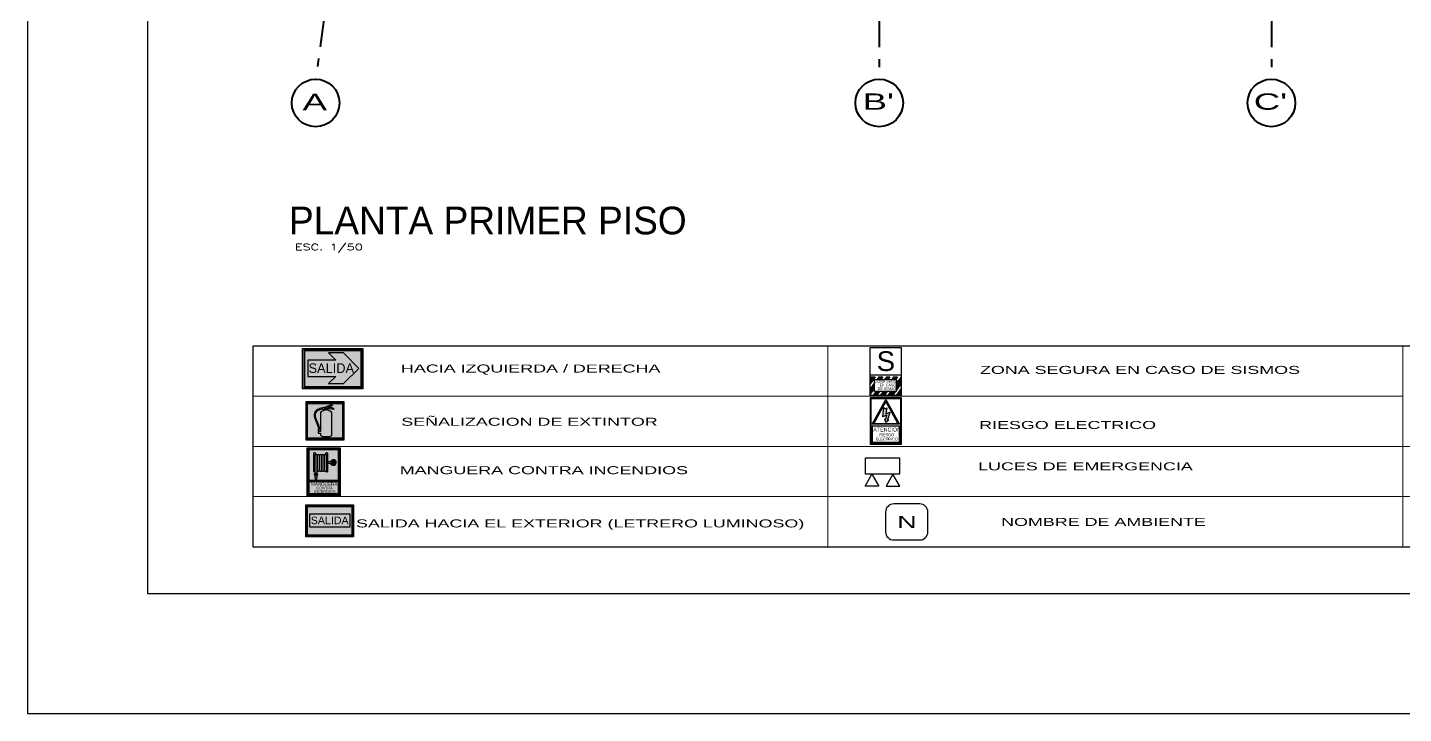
# Model space of a CAD drawing. Header units: millimetres. Extents: x 791 to 2661, y 209 to 602.
# Drawn here: x 1152.32 to 1169.51, y 462.6 to 471.18 of the extents above; entities that cross this region are included whole.
import ezdxf
from ezdxf.enums import TextEntityAlignment as Align

# ---------------------------------------------------------------- set-up
doc = ezdxf.new("R2010")
doc.units = ezdxf.units.MM
doc.header["$LTSCALE"] = 0.1
for name, pattern in [('ACAD_ISO10W100', [18, 12, -3, 0, -3]), ('DASHDOT', [1, 0.5, -0.25, 0, -0.25]), ('TRAZOS2', [0.375, 0.25, -0.125])]:
    doc.linetypes.add(name, pattern=pattern)
for name, color, linetype in [('03', 8, 'Continuous'), ('06', 1, 'Continuous'), ('BRIGADAS', 8, 'TRAZOS2'), ('CIRCUITO DE SALIDA', 8, 'Continuous'), ('GCI-LUZ DE EMERG.LUZ ESTROBOSCOPICA', 12, 'Continuous'), ('LETRERO SEGURIDAD', 86, 'Continuous'), ('MARCO_FONDO_NEGRO', 7, 'Continuous'), ('S LETRERO', 255, 'Continuous'), ('SENÑAL_FONDO_AMIARILLO', 51, 'Continuous'), ('SEÑAL_FONDO_AUXI_NEGRO', 250, 'Continuous'), ('SEÑAL_FONDO_FIGURAS', 254, 'Continuous'), ('SEÑAL_FONDO_NEGRO', 7, 'Continuous'), ('SEÑAL_FONDO_ROJO', 242, 'Continuous'), ('SEÑAL_FONDO_VERDE', 86, 'Continuous'), ('SEÑALES', 1, 'Continuous'), ('señalizacion', 1, 'Continuous'), ('TEXTO-03', 2, 'Continuous'), ('TEXTOS-CHICOS-03', 3, 'Continuous')]:
    doc.layers.add(name, color=color, linetype=linetype)
for name, color, linetype, lineweight in [('05', 5, 'Continuous', 50), ('EJES', 1, 'DASHDOT', 40), ('EQUIPO DE EMERGENCIA', 200, 'Continuous', 30), ('layer2', 2, 'Continuous', 20), ('LINEA 01', 8, 'Continuous', 13)]:
    doc.layers.add(name, color=color, linetype=linetype, lineweight=lineweight)
doc.styles.add('franklin gothic medium', font='framd.ttf')
doc.styles.add('LUNA', font='romans.shx', dxfattribs={"width": 1.5})
doc.styles.add('ROMANS', font='', dxfattribs={"oblique": 1, "height": 0.075})
doc.styles.add('STYLE1', font='GOTHIC.TTF')
doc.styles.add('TEXTO TITULOS', font='', dxfattribs={"height": 0.12})
doc.styles.get('ROMANS').set_extended_font_data('Arial')
doc.styles.get('TEXTO TITULOS').set_extended_font_data('Arial')

# ---------------------------------------------------------------- blocks, each defined once
blk = doc.blocks.new('A$C6C4A3897')
at = {"layer": 'SEÑAL_FONDO_FIGURAS'}
h = blk.add_hatch(color=256, dxfattribs=at)
h.paths.add_polyline_path([(2.147, -0.043), (0.043, -0.043), (0.043, -2.139), (2.147, -2.139)])
h.paths.add_polyline_path([(2.093, -2.085), (0.097, -2.085), (0.097, -0.097), (2.093, -0.097)], flags=16)
h.paths.add_polyline_path([(1.494, -1.856, -0.414214), (1.364, -1.986), (0.969, -1.986, -0.414214), (0.839, -1.856), (0.839, -1.789), (0.708, -1.789), (0.708, -1.699), (0.74, -1.699), (0.74, -1.664), (0.711, -1.664), (0.711, -1.576), (0.743, -1.576, 0.083884), (0.693, -1.404), (0.5, -0.898, -0.214308), (0.523, -0.578, -0.167733), (0.738, -0.417, -0.097156), (0.97, -0.351), (0.97, -0.321), (1.058, -0.321), (1.058, -0.351), (1.087, -0.351, -0.303754), (1.167, -0.298, -0.115313), (1.528, -0.185), (1.53, -0.211, 0.177163), (1.266, -0.329, -0.189272), (1.622, -0.41), (1.592, -0.419, 0.309273), (1.561, -0.409), (1.517, -0.422, 0.291679), (1.46, -0.396), (1.418, -0.408, 0.202341), (1.342, -0.393), (1.3, -0.404, 0.390383), (1.254, -0.384, -0.914616), (1.082, -0.399), (1.058, -0.399), (1.058, -0.429), (0.97, -0.429), (0.97, -0.404, 0.074097), (0.777, -0.461, 0.17086), (0.577, -0.631, 0.207162), (0.599, -0.983), (0.763, -1.4, -0.083589), (0.794, -1.576), (0.817, -1.576), (0.817, -1.664), (0.792, -1.664), (0.792, -1.699), (0.839, -1.699), (0.839, -0.631, -0.204768), (1.051, -0.505, 0.117351), (1.082, -0.431, 0.582578), (1.251, -0.433, 0.113638), (1.282, -0.505, -0.204768), (1.494, -0.631)], flags=0)
h.paths.add_polyline_path([(1.184, -0.438), (1.167, -0.358), (1.151, -0.438, -6.735071)], flags=0)
at = {"layer": 'SEÑAL_FONDO_ROJO'}
h = blk.add_hatch(color=256, dxfattribs=at)
h.paths.add_polyline_path([(2.093, -0.097), (0.097, -0.097), (0.097, -2.085), (2.093, -2.085)])
h.paths.add_polyline_path([(1.494, -1.856, -0.414214), (1.364, -1.986), (0.969, -1.986, -0.414214), (0.839, -1.856), (0.839, -1.789), (0.708, -1.789), (0.708, -1.699), (0.74, -1.699), (0.74, -1.664), (0.711, -1.664), (0.711, -1.576), (0.743, -1.576, 0.083884), (0.693, -1.404), (0.5, -0.898, -0.214308), (0.523, -0.578, -0.167733), (0.738, -0.417, -0.097156), (0.97, -0.351), (0.97, -0.321), (1.058, -0.321), (1.058, -0.351), (1.087, -0.351, -0.303754), (1.167, -0.298, -0.115313), (1.528, -0.185), (1.53, -0.211, 0.177163), (1.266, -0.329, -0.189272), (1.622, -0.41), (1.592, -0.419, 0.309273), (1.561, -0.409), (1.517, -0.422, 0.291679), (1.46, -0.396), (1.418, -0.408, 0.202341), (1.342, -0.393), (1.3, -0.404, 0.390383), (1.254, -0.384, -0.914616), (1.082, -0.399), (1.058, -0.399), (1.058, -0.429), (0.97, -0.429), (0.97, -0.404, 0.074097), (0.777, -0.461, 0.17086), (0.577, -0.631, 0.207162), (0.599, -0.983), (0.763, -1.4, -0.083589), (0.794, -1.576), (0.817, -1.576), (0.817, -1.664), (0.792, -1.664), (0.792, -1.699), (0.839, -1.699), (0.839, -0.631, -0.204768), (1.051, -0.505, 0.117351), (1.082, -0.431, 0.582578), (1.251, -0.433, 0.113638), (1.282, -0.505, -0.204768), (1.494, -0.631)], flags=16)
h.paths.add_polyline_path([(1.184, -0.438), (1.167, -0.358), (1.151, -0.438, -6.735071)], flags=0)
at = {"layer": 'MARCO_FONDO_NEGRO'}
for p, q in [((2.191, 0), (0, 0)), ((0, 0), (0, -2.182)), ((2.191, -2.182), (2.191, 0)), ((0, -2.182), (2.191, -2.182))]:
    blk.add_line(p, q, dxfattribs=at)
at = {"layer": 'SEÑAL_FONDO_FIGURAS'}
for points in [[(0.043, -2.139), (2.147, -2.139), (2.147, -0.043), (0.043, -0.043)], [(0.097, -2.085), (0.097, -0.097), (2.093, -0.097), (2.093, -2.085)]]:
    blk.add_lwpolyline(points, close=True, dxfattribs=at)
for points in [[(1.082, -0.431, -0.117351), (1.051, -0.505, 0.204768), (0.839, -0.631), (0.839, -1.699), (0.792, -1.699), (0.792, -1.664), (0.817, -1.664), (0.817, -1.576), (0.794, -1.576, 0.083589), (0.763, -1.4), (0.599, -0.983, -0.207162), (0.577, -0.631, -0.17086), (0.777, -0.461, -0.074097), (0.97, -0.404), (0.97, -0.429), (1.058, -0.429), (1.058, -0.399), (1.082, -0.399, 0.914616), (1.254, -0.384, -0.390383), (1.3, -0.404), (1.342, -0.393, -0.202341), (1.418, -0.408), (1.46, -0.396, -0.291679), (1.517, -0.422), (1.561, -0.409, -0.309273), (1.592, -0.419), (1.622, -0.41, 0.189272), (1.266, -0.329, -0.177163), (1.53, -0.211), (1.528, -0.185, 0.115313), (1.167, -0.298, 0.303754), (1.087, -0.351), (1.058, -0.351), (1.058, -0.321), (0.97, -0.321), (0.97, -0.351, 0.097156), (0.738, -0.417, 0.167733), (0.523, -0.578, 0.214308), (0.5, -0.898), (0.693, -1.404, -0.083884), (0.743, -1.576), (0.711, -1.576), (0.711, -1.664), (0.74, -1.664), (0.74, -1.699), (0.708, -1.699), (0.708, -1.789), (0.839, -1.789), (0.839, -1.856, 0.414214), (0.969, -1.986), (1.364, -1.986, 0.414214), (1.494, -1.856), (1.494, -0.631, 0.204768), (1.282, -0.505, -0.113638), (1.251, -0.433, -0.582578)], [(1.167, -0.358), (1.184, -0.438, 6.735071), (1.151, -0.438)]]:
    blk.add_lwpolyline(points, format="xyb", close=True, dxfattribs=at)
blk = doc.blocks.new('SAL4')
at = {"layer": 'SEÑAL_FONDO_FIGURAS'}
h = blk.add_hatch(color=256, dxfattribs=at)
h.paths.add_polyline_path([(845.813, 731.021), (845.813, 731.497), (846.534, 731.497), (846.534, 731.021)])
h.paths.add_polyline_path([(846.521, 731.034), (846.521, 731.484), (845.826, 731.484), (845.826, 731.034)], flags=16)
h.paths.add_polyline_path([(846.4, 731.149), (845.903, 731.149), (845.903, 731.382), (846.4, 731.382)], flags=8)
blk.add_hatch(color=256, dxfattribs=at).paths.add_polyline_path([(846.495, 731.364), (845.862, 731.364), (845.862, 731.163), (846.495, 731.163)])
at = {"layer": 'SEÑAL_FONDO_VERDE'}
h = blk.add_hatch(color=256, dxfattribs=at)
h.paths.add_polyline_path([(846.521, 731.484), (845.826, 731.484), (845.826, 731.034), (846.521, 731.034)])
h.paths.add_polyline_path([(846.495, 731.364), (846.495, 731.163), (845.862, 731.163), (845.862, 731.364)], flags=16)
at = {"layer": 'MARCO_FONDO_NEGRO'}
blk.add_lwpolyline([(846.547, 731.008), (845.8, 731.008), (845.8, 731.51), (846.547, 731.51)], close=True, dxfattribs=at)
at = {"layer": 'SEÑAL_FONDO_FIGURAS'}
blk.add_lwpolyline([(846.534, 731.021), (846.534, 731.497), (845.813, 731.497), (845.813, 731.021)], close=True, dxfattribs=at)
at = {"layer": 'SEÑAL_FONDO_NEGRO'}
blk.add_lwpolyline([(846.521, 731.034), (845.826, 731.034), (845.826, 731.484), (846.521, 731.484)], close=True, dxfattribs=at)
at = {"layer": 'SEÑAL_FONDO_VERDE'}
blk.add_lwpolyline([(845.862, 731.163), (846.495, 731.163), (846.495, 731.364), (845.862, 731.364)], close=True, dxfattribs=at)
at = {"layer": 'SEÑAL_FONDO_VERDE', "style": 'franklin gothic medium', "width": 1.05}
blk.add_text('SALIDA', height=0.1185, dxfattribs=at).set_placement((845.879, 731.206))
blk = doc.blocks.new('manguera contra incendios')
at = {"layer": 'SEÑAL_FONDO_FIGURAS'}
h = blk.add_hatch(color=7, dxfattribs=at)
h.paths.add_polyline_path([(760.957, 450.268), (759.542, 450.268), (759.542, 448.171), (760.957, 448.171)])
h.paths.add_polyline_path([(760.914, 448.814), (759.586, 448.814), (759.586, 450.225), (760.914, 450.225)], flags=16)
h.paths.add_polyline_path([(760.914, 448.771), (760.914, 448.215), (759.586, 448.215), (759.586, 448.771)], flags=16)
h = blk.add_hatch(color=7, dxfattribs=at)
h.paths.add_polyline_path([(760.563, 449.671), (760.435, 449.671), (760.435, 450.044, 0.776631), (760.322, 450.035, -0.320208), (760.385, 449.986), (760.385, 449.267, -0.215578), (760.357, 449.219, 0.507053), (760.435, 449.252), (760.435, 449.614), (760.562, 449.614, 8.922745)])
h.paths.add_polyline_path([(760.597, 449.623), (760.675, 449.623), (760.675, 449.548, -0.322484)], flags=16)
h.paths.add_polyline_path([(760.597, 449.656, -0.322484), (760.675, 449.731), (760.675, 449.656)], flags=16)
h.paths.add_polyline_path([(760.702, 449.623), (760.779, 449.623, -0.322484), (760.702, 449.548)], flags=16)
h.paths.add_polyline_path([(760.702, 449.656), (760.702, 449.731, -0.322484), (760.779, 449.656)], flags=16)
h.paths.add_polyline_path([(760.36, 449.973, 0.414214), (760.326, 450.008), (760.319, 450.008, 0.414214), (760.284, 449.973), (760.284, 449.265, 0.414214), (760.319, 449.23), (760.326, 449.23, 0.414214), (760.36, 449.265)])
h.paths.add_polyline_path([(760.255, 449.973, 0.414214), (760.22, 450.008), (760.214, 450.008, 0.414214), (760.179, 449.973), (760.179, 449.265, 0.414214), (760.214, 449.23), (760.22, 449.23, 0.414214), (760.255, 449.265)])
h.paths.add_polyline_path([(760.152, 449.973, 0.414214), (760.117, 450.008), (760.111, 450.008, 0.414214), (760.076, 449.973), (760.076, 449.265, 0.414214), (760.111, 449.23), (760.117, 449.23, 0.414214), (760.152, 449.265)])
h.paths.add_polyline_path([(760.045, 449.973, 0.414214), (760.01, 450.008), (760.003, 450.008, 0.414214), (759.969, 449.973), (759.969, 449.265, 0.414214), (760.003, 449.23), (760.01, 449.23, 0.414214), (760.045, 449.265)])
h.paths.add_polyline_path([(759.938, 449.973, 0.414214), (759.903, 450.008), (759.896, 450.008, 0.414214), (759.862, 449.973), (759.862, 449.142), (759.938, 449.142)])
h.paths.add_polyline_path([(759.837, 449.986, -0.320208), (759.9, 450.035, 0.776631), (759.786, 450.044), (759.786, 449.252, 0.342223), (759.837, 449.212)])
h.paths.add_polyline_path([(759.975, 449.093), (759.975, 449.1, 0.414214), (759.94, 449.134), (759.857, 449.134, 0.414214), (759.822, 449.1), (759.822, 449.093, 0.414214), (759.857, 449.058), (759.94, 449.058, 0.414214)])
h.paths.add_polyline_path([(759.938, 449.052), (759.862, 449.052), (759.862, 448.962), (759.886, 448.844), (759.913, 448.844), (759.938, 448.962)])
at = {"layer": 'SEÑAL_FONDO_ROJO'}
h = blk.add_hatch(color=254, dxfattribs=at)
h.paths.add_polyline_path([(760.914, 450.225), (759.586, 450.225), (759.586, 448.814), (760.914, 448.814)])
h.paths.add_polyline_path([(760.435, 450.044), (760.435, 449.671), (760.563, 449.671, -8.922745), (760.562, 449.614), (760.435, 449.614), (760.435, 449.252, -0.507053), (760.357, 449.219, 0.215578), (760.385, 449.267), (760.385, 449.986, 0.320208), (760.322, 450.035, -0.776631)], flags=16)
h.paths.add_polyline_path([(760.36, 449.973), (760.36, 449.265, -0.414214), (760.326, 449.23), (760.319, 449.23, -0.414214), (760.284, 449.265), (760.284, 449.973, -0.414214), (760.319, 450.008), (760.326, 450.008, -0.414214)], flags=16)
h.paths.add_polyline_path([(760.675, 449.731), (760.675, 449.656), (760.597, 449.656, -0.322484)], flags=0)
h.paths.add_polyline_path([(760.702, 449.731, -0.322484), (760.779, 449.656), (760.702, 449.656)], flags=0)
h.paths.add_polyline_path([(760.255, 449.973), (760.255, 449.265, -0.414214), (760.22, 449.23), (760.214, 449.23, -0.414214), (760.179, 449.265), (760.179, 449.973, -0.414214), (760.214, 450.008), (760.22, 450.008, -0.414214)], flags=16)
h.paths.add_polyline_path([(760.675, 449.623), (760.675, 449.548, -0.322484), (760.597, 449.623)], flags=0)
h.paths.add_polyline_path([(760.702, 449.623), (760.779, 449.623, -0.322484), (760.702, 449.548)], flags=0)
h.paths.add_polyline_path([(760.152, 449.973), (760.152, 449.265, -0.414214), (760.117, 449.23), (760.111, 449.23, -0.414214), (760.076, 449.265), (760.076, 449.973, -0.414214), (760.111, 450.008), (760.117, 450.008, -0.414214)], flags=16)
h.paths.add_polyline_path([(760.045, 449.973), (760.045, 449.265, -0.414214), (760.01, 449.23), (760.003, 449.23, -0.414214), (759.969, 449.265), (759.969, 449.973, -0.414214), (760.003, 450.008), (760.01, 450.008, -0.414214)], flags=16)
h.paths.add_polyline_path([(759.938, 449.973), (759.938, 449.142), (759.862, 449.142), (759.862, 449.973, -0.414214), (759.896, 450.008), (759.903, 450.008, -0.414214)], flags=16)
h.paths.add_polyline_path([(759.9, 450.035, 0.320208), (759.837, 449.986), (759.837, 449.212, -0.342223), (759.786, 449.252), (759.786, 450.044, -0.776631)], flags=16)
h.paths.add_polyline_path([(759.975, 449.1), (759.975, 449.093, -0.414214), (759.94, 449.058), (759.857, 449.058, -0.414214), (759.822, 449.093), (759.822, 449.1, -0.414214), (759.857, 449.134), (759.94, 449.134, -0.414214)], flags=16)
h.paths.add_polyline_path([(759.938, 449.052), (759.938, 448.962), (759.913, 448.844), (759.886, 448.844), (759.862, 448.962), (759.862, 449.052)], flags=16)
blk.add_hatch(color=254, dxfattribs=at).paths.add_polyline_path([(760.914, 448.771), (759.586, 448.771), (759.586, 448.215), (760.914, 448.215)])
at = {"layer": 'MARCO_FONDO_NEGRO', "color": 7}
blk.add_lwpolyline([(759.499, 448.128), (759.499, 450.312), (761.001, 450.312), (761.001, 448.128)], close=True, dxfattribs=at)
at = {"layer": 'SEÑAL_FONDO_FIGURAS', "color": 7}
blk.add_line((759.896, 450.008), (759.903, 450.008), dxfattribs=at)
for points in [[(759.542, 448.171), (760.957, 448.171), (760.957, 450.268), (759.542, 450.268)], [(759.586, 448.814), (759.586, 450.225), (760.914, 450.225), (760.914, 448.814)], [(759.586, 448.814), (759.586, 450.225), (760.914, 450.225), (760.914, 448.814)], [(759.586, 448.771), (760.914, 448.771), (760.914, 448.215), (759.586, 448.215)], [(759.586, 448.771), (760.914, 448.771), (760.914, 448.215), (759.586, 448.215)], [(759.938, 449.052), (759.938, 448.962), (759.913, 448.844), (759.886, 448.844), (759.862, 448.962), (759.862, 449.052)]]:
    blk.add_lwpolyline(points, close=True, dxfattribs=at)
for points in [[(759.837, 449.986, -0.320208), (759.9, 450.035, 0.776631), (759.786, 450.044), (759.786, 449.252, 0.342223), (759.837, 449.212)], [(760.003, 450.008), (760.01, 450.008, -0.414214), (760.045, 449.973), (760.045, 449.265, -0.414214), (760.01, 449.23), (760.003, 449.23, -0.414214), (759.969, 449.265), (759.969, 449.973, -0.414214)], [(760.111, 450.008), (760.117, 450.008, -0.414214), (760.152, 449.973), (760.152, 449.265, -0.414214), (760.117, 449.23), (760.111, 449.23, -0.414214), (760.076, 449.265), (760.076, 449.973, -0.414214)], [(760.214, 450.008), (760.22, 450.008, -0.414214), (760.255, 449.973), (760.255, 449.265, -0.414214), (760.22, 449.23), (760.214, 449.23, -0.414214), (760.179, 449.265), (760.179, 449.973, -0.414214)], [(760.319, 450.008), (760.326, 450.008, -0.414214), (760.36, 449.973), (760.36, 449.265, -0.414214), (760.326, 449.23), (760.319, 449.23, -0.414214), (760.284, 449.265), (760.284, 449.973, -0.414214)], [(760.675, 449.731, 0.322484), (760.597, 449.656), (760.675, 449.656)], [(760.702, 449.656), (760.779, 449.656, 0.322484), (760.702, 449.731)], [(759.975, 449.1), (759.975, 449.093, -0.414214), (759.94, 449.058), (759.857, 449.058, -0.414214), (759.822, 449.093), (759.822, 449.1, -0.414214), (759.857, 449.134), (759.94, 449.134, -0.414214)], [(760.597, 449.623), (760.675, 449.623), (760.675, 449.548, -0.322484)], [(760.702, 449.623), (760.779, 449.623, -0.322484), (760.702, 449.548)]]:
    blk.add_lwpolyline(points, format="xyb", close=True, dxfattribs=at)
for points in [[(759.903, 450.008, -0.414214), (759.938, 449.973), (759.938, 449.142), (759.862, 449.142), (759.862, 449.973)], [(760.562, 449.614, 8.922745), (760.563, 449.671), (760.435, 449.671), (760.435, 450.044, 0.776631), (760.322, 450.035, -0.320208), (760.385, 449.986), (760.385, 449.267, -0.215578), (760.357, 449.219, 0.507053), (760.435, 449.252), (760.435, 449.614), (760.563, 449.614)]]:
    blk.add_lwpolyline(points, format="xyb", dxfattribs=at)
blk.add_arc((759.896, 449.973), 0.0346, 90, 180, dxfattribs=at)
at = {"layer": 'SEÑAL_FONDO_FIGURAS', "color": 7, "style": 'franklin gothic medium'}
for s, height, p in [('MANGUERA', 0.1501, (759.673, 448.582)), ('CONTRA', 0.1258, (759.918, 448.417)), ('INCENDIOS', 0.1258, (759.819, 448.258))]:
    blk.add_text(s, height=height, dxfattribs=at).set_placement(p)
blk = doc.blocks.new('SEG')
at = {"layer": 'LETRERO SEGURIDAD'}
h = blk.add_hatch(color=2, dxfattribs=at)
h.dxf.hatch_style = 2
h.paths.add_polyline_path([(0.276, 1.037), (0, 1.037), (0, 0.651)])
h = blk.add_hatch(color=2, dxfattribs=at)
h.dxf.hatch_style = 2
h.paths.add_polyline_path([(0.592, 0.894), (0.695, 1.037), (0.479, 1.037), (0.377, 0.894)])
h = blk.add_hatch(color=2, dxfattribs=at)
h.dxf.hatch_style = 2
h.paths.add_polyline_path([(0.996, 0.894), (1.098, 1.037), (0.898, 1.037), (0.795, 0.894)])
h = blk.add_hatch(color=2, dxfattribs=at)
h.dxf.hatch_style = 2
h.paths.add_polyline_path([(1.411, 0.894), (1.514, 1.037), (1.302, 1.037), (1.199, 0.894)])
h = blk.add_hatch(color=2, dxfattribs=at)
h.dxf.hatch_style = 2
h.paths.add_polyline_path([(1.441, 0.274), (1.723, 0.669), (1.723, 1.037), (1.717, 1.037), (1.441, 0.651)])
h = blk.add_hatch(color=2, dxfattribs=at)
h.dxf.hatch_style = 2
h.paths.add_polyline_path([(0, 0.367), (0, 0.066), (0.242, 0.405), (0.242, 0.706)])
h = blk.add_hatch(color=2, dxfattribs=at)
h.dxf.hatch_style = 2
h.paths.add_polyline_path([(0.518, 0.226), (0.318, 0.226), (0.156, 0), (0.357, 0)])
h = blk.add_hatch(color=2, dxfattribs=at)
h.dxf.hatch_style = 2
h.paths.add_polyline_path([(0.56, 0), (0.772, 0), (0.934, 0.226), (0.721, 0.226)])
h = blk.add_hatch(color=2, dxfattribs=at)
h.dxf.hatch_style = 2
h.paths.add_polyline_path([(0.976, 0), (1.245, 0), (1.406, 0.226), (1.137, 0.226)])
h = blk.add_hatch(color=2, dxfattribs=at)
h.dxf.hatch_style = 2
h.paths.add_polyline_path([(1.448, 0), (1.723, 0), (1.723, 0.385)])
at = {"layer": 'LETRERO SEGURIDAD', "color": 2}
for p, q in [((0, 1.143), (1.723, 1.143)), ((0, 1.037), (0.276, 1.037)), ((0.276, 1.037), (0, 0.651)), ((0.479, 1.037), (0.377, 0.894)), ((0.479, 1.037), (0.695, 1.037)), ((0.695, 1.037), (0.592, 0.894)), ((0.898, 1.037), (0.795, 0.894)), ((0.898, 1.037), (1.098, 1.037)), ((1.098, 1.037), (0.996, 0.894)), ((1.302, 1.037), (1.199, 0.894)), ((1.302, 1.037), (1.514, 1.037)), ((1.514, 1.037), (1.411, 0.894)), ((1.717, 1.037), (1.441, 0.651)), ((1.717, 1.037), (1.723, 1.037)), ((0.242, 0.706), (0, 0.367)), ((0.242, 0.405), (0, 0.066)), ((0.318, 0.226), (0.156, 0)), ((0.518, 0.226), (0.357, 0)), ((0.721, 0.226), (0.56, 0)), ((0.934, 0.226), (0.772, 0)), ((1.137, 0.226), (0.976, 0)), ((1.406, 0.226), (1.245, 0)), ((1.723, 0.669), (1.441, 0.274)), ((1.723, 0.385), (1.448, 0))]:
    blk.add_line(p, q, dxfattribs=at)
for points in [[(0, 2.679), (1.723, 2.679), (1.723, 0), (0, 0)], [(0.242, 0.894), (1.441, 0.894), (1.441, 0.226), (0.242, 0.226)]]:
    blk.add_lwpolyline(points, close=True, dxfattribs=at)
at = {"layer": 'LINEA 01', "color": 2, "char_height": 0.14898, "width": 3.73895, "attachment_point": 1}
for s, insert in [('{\\fSwis721 Cn BT|b0|i0|c0|p34;ZONA SEGURA}', (0.273, 0.863)), ('{\\fSwis721 Cn BT|b0|i0|c0|p34;DE SISMOS}', (0.415, 0.447)), ('{\\fSwis721 Cn BT|b0|i0|c0|p34;EN CASO}', (0.526, 0.654))]:
    blk.add_mtext(s, dxfattribs=dict(at, insert=insert))
at = {"layer": 'S LETRERO', "color": 2, "style": 'TEXTO TITULOS'}
blk.add_text('S', height=1.101, dxfattribs=at).set_placement((0.356, 1.365))
blk = doc.blocks.new('ELECT')
at = {"layer": 'SEÑAL_FONDO_AUXI_NEGRO'}
h = blk.add_hatch(color=2, dxfattribs=at)
h.paths.add_polyline_path([(0.906, -0.111), (0.111, -1.541), (0.906, -1.541), (1.701, -1.541)])
h.paths.add_polyline_path([(1.605, -1.486), (0.906, -1.486), (0.206, -1.486), (0.906, -0.222)], flags=16)
h.paths.add_polyline_path([(0.99, -1.297), (1.068, -1.297), (0.895, -1.44), (0.844, -1.224), (0.907, -1.262), (0.955, -1.008), (0.728, -1.101), (0.788, -0.564), (0.874, -0.639), (0.967, -0.579), (0.904, -0.925), (1.139, -0.839)], flags=0)
at = {"layer": 'MARCO_FONDO_NEGRO', "color": 2}
for points in [[(0, -2.685), (1.811, -2.685), (1.811, 0), (0, 0)], [(0.055, -2.63), (0.055, -0.055), (1.756, -0.055), (1.756, -2.63)]]:
    blk.add_lwpolyline(points, close=True, dxfattribs=at)
at = {"layer": 'SENÑAL_FONDO_AMIARILLO', "color": 2}
for points in [[(0.906, -1.486), (1.605, -1.486), (0.906, -0.222), (0.206, -1.486)], [(0.111, -1.655), (0.111, -2.574), (1.701, -2.574), (1.701, -1.655)]]:
    blk.add_lwpolyline(points, close=True, dxfattribs=at)
blk.add_lwpolyline([(0.907, -1.262), (0.955, -1.008), (0.728, -1.101), (0.788, -0.564), (0.874, -0.639), (0.967, -0.579), (0.904, -0.925), (1.139, -0.839), (0.99, -1.297), (1.068, -1.297), (0.895, -1.44), (0.844, -1.224), (0.907, -1.262)], dxfattribs=at)
at = {"layer": 'SEÑAL_FONDO_AUXI_NEGRO', "color": 2}
for points in [[(0.906, -1.541), (0.111, -1.541), (0.906, -0.111), (1.701, -1.541)], [(0.906, -1.486), (1.605, -1.486), (0.906, -0.222), (0.206, -1.486)]]:
    blk.add_lwpolyline(points, close=True, dxfattribs=at)
blk.add_lwpolyline([(0.907, -1.262), (0.955, -1.008), (0.728, -1.101), (0.788, -0.564), (0.874, -0.639), (0.967, -0.579), (0.904, -0.925), (1.139, -0.839), (0.99, -1.297), (1.068, -1.297), (0.895, -1.44), (0.844, -1.224), (0.907, -1.262)], dxfattribs=at)
at = {"layer": 'SEÑAL_FONDO_AUXI_NEGRO', "color": 2, "style": 'franklin gothic medium'}
for s, height, p in [('ATENCION', 0.2261, (0.171, -1.96)), ('ELECTRICO', 0.1611, (0.321, -2.475)), ('RIESGO', 0.1611, (0.519, -2.23))]:
    blk.add_text(s, height=height, dxfattribs=at).set_placement(p)
blk = doc.blocks.new('A$C4DE02C67')
at = {"layer": 'SEÑALES', "color": 2}
blk.add_lwpolyline([(0.084, 0), (0.356, 0, 0.414214), (0.44, 0.084), (0.44, 0.291, 0.414214), (0.356, 0.375), (0.084, 0.375, 0.414214), (0, 0.291), (0, 0.084, 0.414214)], format="xyb", close=True, dxfattribs=at)
at = {"layer": 'SEÑALES', "color": 2, "style": 'ROMANS', "width": 1.6}
blk.add_attdef('N', text='', height=0.125, dxfattribs=at).set_placement((0.222, 0.187), align=Align.MIDDLE_CENTER)
blk = doc.blocks.new('A$C19FD3893')
at = {"layer": 'SEÑALES', "color": 2}
blk.add_blockref('A$C4DE02C67', (-0.22, -0.375), dxfattribs=at).add_auto_attribs({'N': 'N'})
blk = doc.blocks.new('A$C04752EFD')
at = {"layer": 'GCI-LUZ DE EMERG.LUZ ESTROBOSCOPICA', "color": 1}
blk.add_lwpolyline([(-0.177, -0.173), (-0.177, 0), (0.177, 0), (0.177, -0.173)], close=True, dxfattribs=at)
at = {"layer": 'GCI-LUZ DE EMERG.LUZ ESTROBOSCOPICA'}
for points in [[(0.177, -0.173), (-0.177, -0.173), (-0.177, 0), (0.177, 0)], [(-0.109, -0.173), (-0.038, -0.297), (-0.18, -0.297)], [(0.109, -0.173), (0.038, -0.297), (0.18, -0.297)]]:
    blk.add_lwpolyline(points, close=True, dxfattribs=at)
blk = doc.blocks.new('A$C4F586106')
at = {"layer": 'SEÑAL_FONDO_FIGURAS'}
h = blk.add_hatch(color=256, dxfattribs=at)
h.paths.add_polyline_path([(1.092, 0.238), (0.029, 0.238), (0.029, 1.85), (1.092, 1.85)])
h.paths.add_polyline_path([(1.063, 1.821), (0.058, 1.821), (0.058, 0.267), (1.063, 0.267)], flags=16)
h.paths.add_polyline_path([(0.807, 1.55), (0.807, 0.438), (0.287, 0.438), (0.287, 1.55)], flags=8)
blk.add_hatch(color=256, dxfattribs=at).paths.add_polyline_path([(0.553, 1.768), (0.126, 1.339), (0.126, 0.925), (0.327, 1.132), (0.327, 0.349), (0.553, 0.349), (0.778, 0.349), (0.778, 1.132), (0.979, 0.925), (0.979, 1.339)])
at = {"layer": 'SEÑAL_FONDO_VERDE'}
h = blk.add_hatch(color=256, dxfattribs=at)
h.paths.add_polyline_path([(0.058, 0.267), (0.058, 1.821), (1.063, 1.821), (1.063, 0.267)])
h.paths.add_polyline_path([(0.327, 0.349), (0.553, 0.349), (0.778, 0.349), (0.778, 1.132), (0.979, 0.925), (0.979, 1.339), (0.553, 1.768), (0.126, 1.339), (0.126, 0.925), (0.327, 1.132)], flags=16)
at = {"layer": 'MARCO_FONDO_NEGRO'}
blk.add_lwpolyline([(1.121, 1.879), (1.121, 0.209), (0, 0.209), (0, 1.879)], close=True, dxfattribs=at)
at = {"layer": 'SEÑAL_FONDO_FIGURAS'}
blk.add_lwpolyline([(1.092, 1.85), (0.029, 1.85), (0.029, 0.238), (1.092, 0.238)], close=True, dxfattribs=at)
at = {"layer": 'SEÑAL_FONDO_NEGRO'}
blk.add_lwpolyline([(1.063, 1.821), (1.063, 0.267), (0.058, 0.267), (0.058, 1.821)], close=True, dxfattribs=at)
at = {"layer": 'SEÑAL_FONDO_VERDE'}
for points in [[(1.063, 1.821), (1.063, 0.267), (0.058, 0.267), (0.058, 1.821)], [(0.553, 0.349), (0.778, 0.349), (0.778, 1.132), (0.979, 0.925), (0.979, 1.339), (0.553, 1.768), (0.126, 1.339), (0.126, 0.925), (0.327, 1.132), (0.327, 0.349)], [(0.553, 0.349), (0.778, 0.349), (0.778, 1.132), (0.979, 0.925), (0.979, 1.339), (0.553, 1.768), (0.126, 1.339), (0.126, 0.925), (0.327, 1.132), (0.327, 0.349)]]:
    blk.add_lwpolyline(points, close=True, dxfattribs=at)
at = {"layer": 'SEÑAL_FONDO_VERDE', "style": 'franklin gothic medium'}
blk.add_text('SALIDA', height=0.2658, rotation=90, dxfattribs=at).set_placement((0.681, 0.372))

msp = doc.modelspace()

# ---------------------------------------------------------------- linework, layer by layer
msp.add_lwpolyline([(1212.3155, 462.604), (1212.3155, 508.304), (1152.3155, 508.304), (1152.3155, 462.604)], close=True)
at = {"layer": '03', "color": 4}
msp.add_lwpolyline([(1176.6848, 467.198), (1155.1303, 467.198), (1155.1303, 464.6903), (1176.6848, 464.6903)], dxfattribs=at)
at = {"layer": '06', "color": 6}
msp.add_lwpolyline([(1210.8155, 464.104), (1210.8155, 506.804), (1153.8155, 506.804), (1153.8155, 464.104)], close=True, dxfattribs=at)
at = {"layer": 'EJES', "linetype": 'ACAD_ISO10W100', "ltscale": 0.5}
for p, q in [((1156.4572, 474.5098), (1155.9154, 470.5371)), ((1162.9564, 474.5361), (1162.9564, 470.5371)), ((1167.8564, 474.5361), (1167.8564, 470.5371))]:
    msp.add_line(p, q, dxfattribs=at)
at = {"layer": 'EJES', "color": 2, "linetype": 'Continuous'}
for centre in [(1155.9154, 470.2395), (1162.9564, 470.2395), (1167.8564, 470.2395)]:
    msp.add_circle(centre, 0.2976, dxfattribs=at)
at = {"layer": 'layer2'}
for p, q in [((1155.1303, 467.198), (1176.6848, 467.198)), ((1155.1303, 466.5711), (1169.5, 466.5711)), ((1155.1303, 465.9442), (1176.6848, 465.9442)), ((1155.1303, 465.3173), (1176.6848, 465.3173)), ((1155.1303, 464.6903), (1176.6848, 464.6903))]:
    msp.add_line(p, q, dxfattribs=at)
at = {"layer": 'layer2', "ltscale": 0.15}
for p, q in [((1162.3151, 467.198), (1162.3151, 464.6903)), ((1169.5, 467.198), (1169.5, 464.6903))]:
    msp.add_line(p, q, dxfattribs=at)

# ---------------------------------------------------------------- block references
at = {"ltscale": 0.25, "xscale": 0.2188867180677789, "yscale": 0.2188867180677789, "zscale": 0.2188867180677789}
msp.add_blockref('A$C6C4A3897', (1155.7919, 466.5032), dxfattribs=at)
at = {"layer": 'BRIGADAS', "xscale": 0.4499999999998181, "yscale": 0.4499999999998181, "zscale": 0.4499999999998181, "rotation": 270}
msp.add_blockref('A$C4F586106', (1155.6589, 467.1696), dxfattribs=at)
at = {"layer": 'CIRCUITO DE SALIDA', "color": 90}
for name, p, xscale, yscale, zscale in [('SEG', (1162.8447, 466.5816), 0.2240232806032054, 0.2240232806032054, 0.2240232806032054), ('ELECT', (1162.8444, 466.5535), 0.2160000000001219, 0.2160000000001219, 0.2160000000001219), ('manguera contra incendios', (947.062, 342.16), 0.2748493756432708, 0.2748493756432708, 0.2748493756432708), ('SAL4', (479.8277, -119.408), 0.799199999999928, 0.799199999999928, 0.799199999999928)]:
    msp.add_blockref(name, p, dxfattribs=dict(at, xscale=xscale, yscale=yscale, zscale=zscale))
at = {"layer": 'EQUIPO DE EMERGENCIA', "xscale": 1.200000000000045, "yscale": 1.200000000000045, "zscale": 1.200000000000045}
msp.add_blockref('A$C04752EFD', (1162.9969, 465.803), dxfattribs=at)
at = {"layer": 'señalizacion', "ltscale": 0.15, "xscale": 1.200000000000045, "yscale": 1.200000000000045, "zscale": 1.200000000000045}
msp.add_blockref('A$C19FD3893', (1163.3008, 465.2244), dxfattribs=at)

# ---------------------------------------------------------------- texts
at = {"layer": '05', "style": 'STYLE1'}
msp.add_text('PLANTA PRIMER PISO', height=0.346465, dxfattribs=at).set_placement((1155.5823, 468.5965))
at = {"layer": 'EJES', "color": 3, "style": 'ROMANS', "width": 1.6}
for s, p in [('A', (1155.9043, 470.1492)), ("B'", (1162.9444, 470.1544)), ("C'", (1167.8444, 470.1544))]:
    msp.add_text(s, height=0.2046, dxfattribs=at).set_placement(p, align=Align.CENTER)
at = {"layer": 'TEXTO-03', "style": 'ROMANS', "width": 1.6}
for s, p in [('HACIA IZQUIERDA / DERECHA', (1156.9815, 466.8686)), ('ZONA SEGURA EN CASO DE SISMOS', (1164.2155, 466.8509)), ('SEÑALIZACION DE EXTINTOR', (1156.9856, 466.2028)), ('RIESGO ELECTRICO', (1164.2052, 466.1622)), ('LUCES DE EMERGENCIA', (1164.1917, 465.645)), ('MANGUERA CONTRA INCENDIOS', (1156.9665, 465.5971)), (' SALIDA HACIA EL EXTERIOR (LETRERO LUMINOSO)', (1156.3578, 464.9313)), ('NOMBRE DE AMBIENTE', (1164.4799, 464.9497))]:
    msp.add_text(s, height=0.1, dxfattribs=at).set_placement(p)
at = {"layer": 'TEXTOS-CHICOS-03', "ltscale": 0.5, "insert": (1156.0804, 468.4239), "char_height": 0.07865, "attachment_point": 5, "style": 'LUNA'}
msp.add_mtext('ESC. 1/50', dxfattribs=at)

doc.saveas('drawing.dxf')
